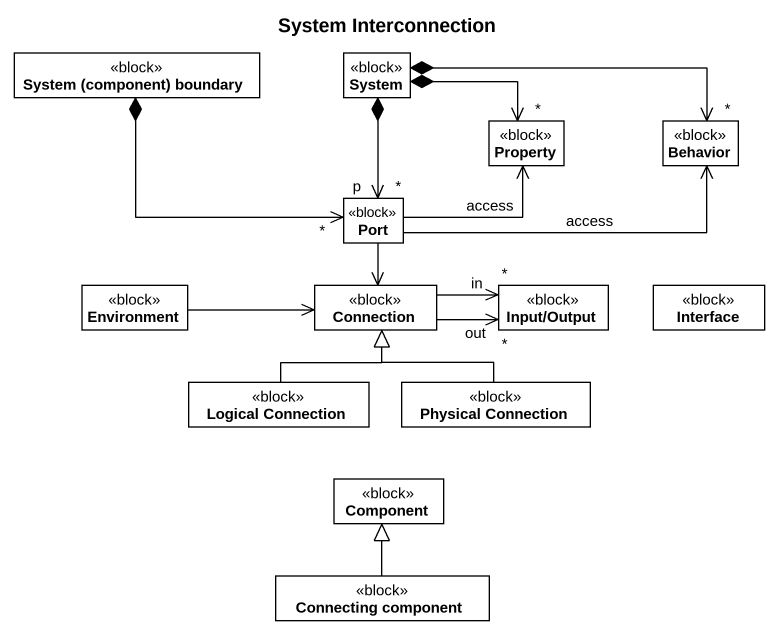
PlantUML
@startuml
title System Interconnection
hide circle
hide empty members
class "System (component) boundary" as System_component_boundary <<block>>
class System <<block>>
class Property <<block>>
class Behavior <<block>>
class "Port" as Port_ <<block>>
class Environment <<block>>
class Connection <<block>>
class "Input/Output" as Input_Output <<block>>
class "Interface" as Interface_ <<block>>
class "Logical Connection" as Logical_Connection <<block>>
class "Physical Connection" as Physical_Connection <<block>>
class "Component" as Component_ <<block>>
class "Connecting component" as Connecting_component <<block>>
System_component_boundary *--> "*" Port_
System *-right-> "*" Property
System *-right-> "*" Behavior
System *--> "p\n*" Port_
Port_ -right-> Property : access
Port_ -right-> Behavior : access
Port_ --> Connection
Environment -right-> Connection
Connection -right-> "in\n*" Input_Output
Connection -right-> "out\n*" Input_Output
Logical_Connection -up-|> Connection
Physical_Connection -up-|> Connection
Connecting_component -up-|> Component_
@enduml
